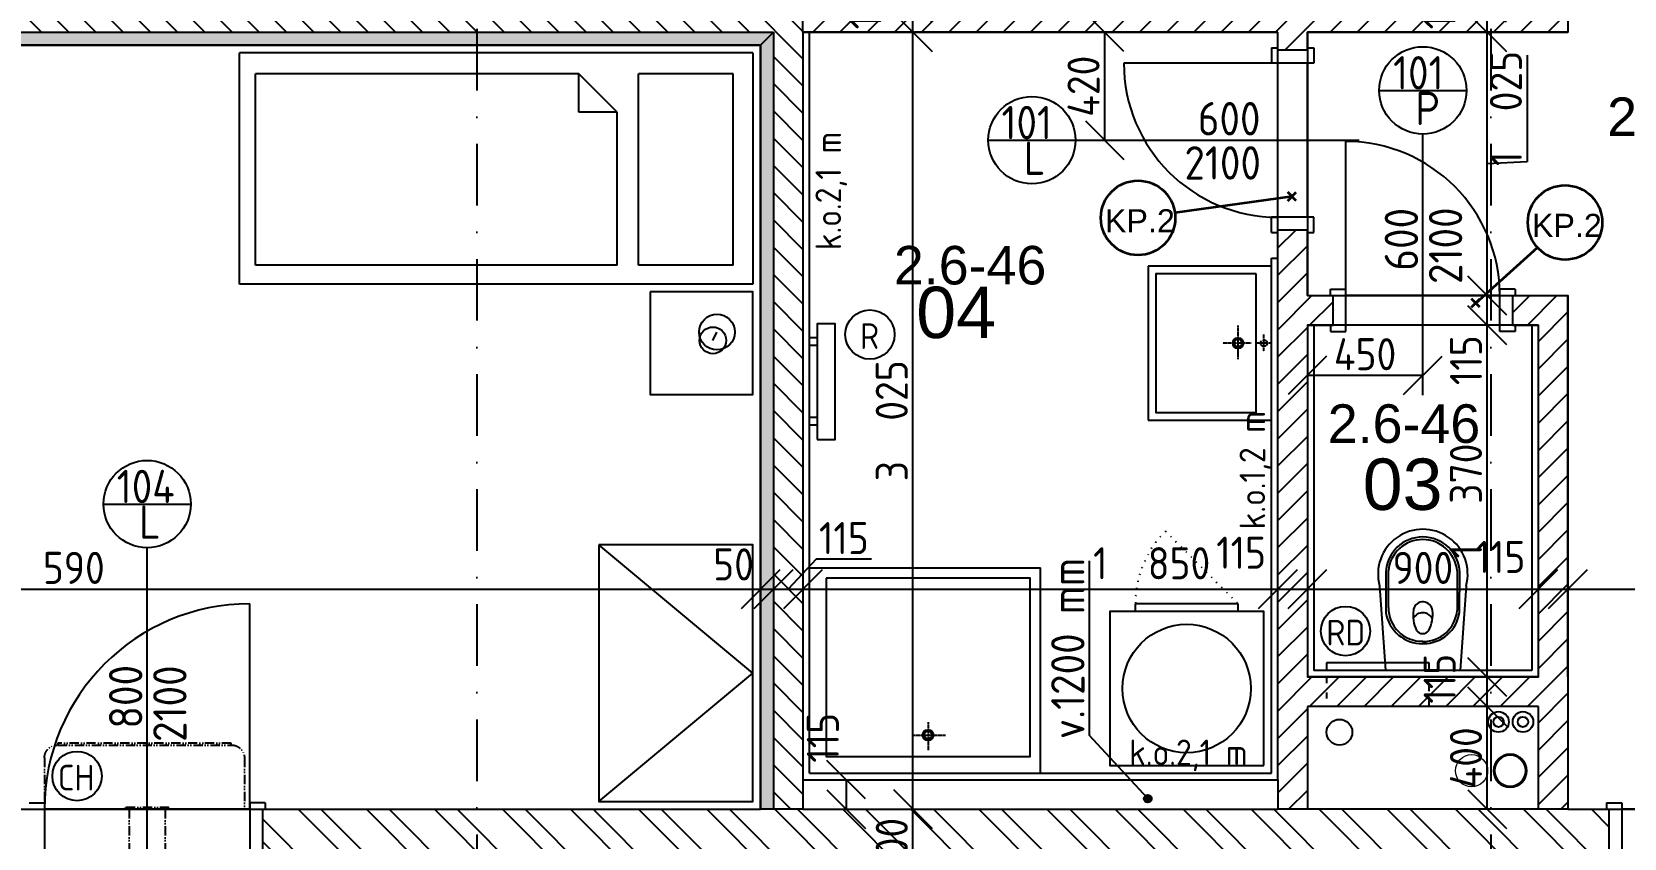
# Model space of a CAD drawing. Extents: x 4511820 to 5180432, y -1526536 to -944957.
# Drawn here: x 5030372 to 5036575, y -1238577 to -1235438 of the extents above; entities that cross this region are included whole.
import ezdxf

# ---------------------------------------------------------------- set-up
doc = ezdxf.new("R2010")
doc.units = 0
doc.header["$MEASUREMENT"] = 0
for name, pattern in [('ACAD_ISO03W100', [30, 12, -18]), ('ACAD_ISO07W100', [3.5, 0.5, -3]), ('ACAD_ISO12W100', [22, 12, -3, 0.5, -3, 0.5, -3]), ('BODKOCIARKOVANA_3', [5.6, 3, -1.3, 0, -1.3]), ('DASHED', [0.75, 0.5, -0.25])]:
    doc.linetypes.add(name, pattern=pattern)
doc.layers.get('0').update_dxf_attribs({"linetype": 'CONTINUOUS'})
doc.layers.get('Defpoints').update_dxf_attribs({"color": 61, "linetype": 'CONTINUOUS'})
for name, color, linetype in [('DVERE', 45, 'CONTINUOUS'), ('KÓTY', 4, 'CONTINUOUS'), ('MÚRY', 1, 'CONTINUOUS'), ('osi', 253, 'CONTINUOUS'), ('Plochy', 41, 'CONTINUOUS'), ('POPIS', 7, 'CONTINUOUS'), ('TENKÁ', 7, 'CONTINUOUS'), ('tzb', 153, 'CONTINUOUS'), ('Z-Kúrenie', 101, 'CONTINUOUS'), ('ZARIADENIE', 47, 'CONTINUOUS'), ('ZARIADENIE1', 145, 'CONTINUOUS'), ('ZARIADOVACIE', 144, 'CONTINUOUS'), ('ZZ-chladenie', 133, 'CONTINUOUS'), ('zz-vetr', 52, 'CONTINUOUS'), ('ŠRAFY', 82, 'CONTINUOUS')]:
    doc.layers.add(name, color=color, linetype=linetype)
for name, color, linetype, lineweight in [('preklady', 74, 'CONTINUOUS', 35), ('zz-kanal-daždová', 136, 'CONTINUOUS', 40), ('zz-kanal-splaskova', 37, 'CONTINUOUS', 18)]:
    doc.layers.add(name, color=color, linetype=linetype, lineweight=lineweight)
doc.styles.add('ARIAL', font='arial.ttf')
doc.styles.add('STYLE1', font='isocp.shx')
doc.dimstyles.new('STANDARD-50', dxfattribs={"dimtxt": 125, "dimasz": 150, "dimexe": 10, "dimexo": 200, "dimgap": 20, "dimtad": 1, "dimdsep": 46, "dimlunit": 6, "dimtxsty": 'STYLE1', "dimblk1": 'OBLIQUE', "dimblk2": 'OBLIQUE', "dimsah": 1, "dimcen": 2.5, "dimse1": 1, "dimse2": 1, "dimadec": 0, "dimazin": 0, "dimtfac": 1, "dimtmove": 1, "dimatfit": 3, "dimldrblk": 'OBLIQUE', "dimfxl": 1, "dimtolj": 1, "dimtzin": 0, "dimarcsym": 0})
pattern_1 = [(45, (515270.5, 214751.965), (-53.0330086, 53.0330086), [])]

# ---------------------------------------------------------------- blocks, each defined once
blk = doc.blocks.new('pračka')
at = {"layer": 'ZARIADENIE1', "color": 8, "linetype": 'ACAD_ISO07W100', "ltscale": 8}
blk.add_line((4536136.9, -1117296.3), (4536419.7, -1117579.2), dxfattribs=at)
at = {"layer": 'ZARIADENIE1', "color": 8}
for p, q in [((4536419.7, -1117579.2), (4536019.7, -1117579.2)), ((4536019.7, -1117609.2), (4536019.7, -1117579.2)), ((4536419.7, -1117609.2), (4536419.7, -1117579.2))]:
    blk.add_line(p, q, dxfattribs=at)
blk.add_lwpolyline([(4536519.7, -1118209.2), (4536519.7, -1117609.2), (4535919.7, -1117609.2), (4535919.7, -1118209.2)], close=True, dxfattribs=at)
blk.add_circle((4536219.7, -1117909.2), 250, dxfattribs=at)
at = {"layer": 'ZARIADENIE1', "color": 8, "linetype": 'ACAD_ISO07W100', "ltscale": 8}
blk.add_arc((4536419.7, -1117579.2), 400, 135, 180, dxfattribs=at)
blk = doc.blocks.new('JEDNOPOSTEL')
at = {"layer": 'ZARIADENIE', "ltscale": 0.25}
for p, q in [((4449069, -1322230.2), (4447069, -1322230.2)), ((4447069, -1323130.2), (4447069, -1322230.2)), ((4449069, -1322230.2), (4449069, -1323130.2)), ((4449069, -1323130.2), (4447069, -1323130.2)), ((4448913, -1323349.6), (4448929.1, -1323317.4))]:
    blk.add_line(p, q, dxfattribs=at)
at = {"layer": 'ZARIADENIE', "color": 76, "ltscale": 0.25}
for p, q in [((4448390.6, -1322311.3), (4447130.6, -1322311.3)), ((4447130.6, -1323056.9), (4447130.6, -1322311.3)), ((4448540.6, -1322461.3), (4448390.6, -1322311.3)), ((4448390.6, -1322461.3), (4448390.6, -1322311.3)), ((4448992.6, -1322311.3), (4448623.3, -1322311.3)), ((4448623.3, -1323056.9), (4448623.3, -1322311.3)), ((4448992.6, -1323056.9), (4448992.6, -1322311.3)), ((4448540.6, -1322461.3), (4448390.6, -1322461.3)), ((4448540.6, -1323056.9), (4448540.6, -1322461.3)), ((4448540.6, -1323056.9), (4447130.6, -1323056.9)), ((4448992.6, -1323056.9), (4448623.3, -1323056.9))]:
    blk.add_line(p, q, dxfattribs=at)
at = {"layer": 'ZARIADENIE'}
blk.add_lwpolyline([(4448669, -1323160.2), (4448669, -1323560.2), (4449069, -1323560.2), (4449069, -1323160.2)], close=True, dxfattribs=at)
at = {"layer": 'ZARIADENIE', "ltscale": 0.25}
for centre, radius in [((4448929.1, -1323317.4), 69.7), ((4448913, -1323349.6), 51.9)]:
    blk.add_circle(centre, radius, dxfattribs=at)
blk = doc.blocks.new('SKRINA')
at = {"layer": 'ZARIADENIE'}
for p, q in [((4449069, -1324645.2), (4448469, -1324145.2)), ((4448469, -1325145.2), (4449069, -1324645.2))]:
    blk.add_line(p, q, dxfattribs=at)
blk.add_lwpolyline([(4448469, -1324145.2), (4448469, -1325145.2), (4449069, -1325145.2), (4449069, -1324145.2)], close=True, dxfattribs=at)
blk = doc.blocks.new('_OBLIQUE')
at = {"color": 0, "linetype": 'ByBlock'}
blk.add_line((-0.5, -0.5), (0.5, 0.5), dxfattribs=at)
blk = doc.blocks.new('*D31352')
at = {"layer": 'Defpoints', "color": 0}
for p in [(5034476.5, -1238349.2), (5033544, -1238464.2), (5034476.5, -1238464.2)]:
    blk.add_point(p, dxfattribs=at)
at = {"layer": 'KÓTY', "color": 0, "lineweight": -2}
blk.add_line((5033544, -1238349.2), (5033544, -1238464.2), dxfattribs=at)
at = {"layer": 'KÓTY', "color": 0, "linetype": 'ByBlock', "lineweight": -2, "xscale": 150, "yscale": 150, "zscale": 150}
for p, rotation in [((5033544, -1238349.2), 90), ((5033544, -1238464.2), 270)]:
    blk.add_blockref('_OBLIQUE', p, dxfattribs=dict(at, rotation=rotation))
at = {"layer": 'KÓTY', "color": 0, "insert": (5033453.5, -1238186), "char_height": 125, "attachment_point": 5, "rotation": 90, "style": 'STYLE1'}
blk.add_mtext('\\A1;115', dxfattribs=at)
blk = doc.blocks.new('*D31357')
at = {"layer": 'Defpoints', "color": 0}
for p in [(5035581, -1238215.7), (5036516, -1238215.7), (5036516, -1239696.5)]:
    blk.add_point(p, dxfattribs=at)
at = {"layer": 'KÓTY', "color": 0, "lineweight": -2}
blk.add_line((5035581, -1239696.5), (5036516, -1239696.5), dxfattribs=at)
at = {"layer": 'KÓTY', "color": 0, "linetype": 'ByBlock', "lineweight": -2, "xscale": 150, "yscale": 150, "zscale": 150, "rotation": 180}
blk.add_blockref('_OBLIQUE', (5035581, -1239696.5), dxfattribs=at)
at = {"layer": 'KÓTY', "color": 0, "linetype": 'ByBlock', "lineweight": -2, "xscale": 150, "yscale": 150, "zscale": 150}
blk.add_blockref('_OBLIQUE', (5036516, -1239696.5), dxfattribs=at)
at = {"layer": 'KÓTY', "color": 0, "insert": (5036048.5, -1239614), "char_height": 125, "attachment_point": 5, "style": 'STYLE1'}
blk.add_mtext('\\A1;935', dxfattribs=at)
blk = doc.blocks.new('*D31358')
at = {"layer": 'Defpoints', "color": 0}
for p in [(5036516, -1238065.7), (5037416, -1238065.7), (5037416, -1239696.5)]:
    blk.add_point(p, dxfattribs=at)
at = {"layer": 'KÓTY', "color": 0, "lineweight": -2}
blk.add_line((5036516, -1239696.5), (5037416, -1239696.5), dxfattribs=at)
at = {"layer": 'KÓTY', "color": 0, "linetype": 'ByBlock', "lineweight": -2, "xscale": 150, "yscale": 150, "zscale": 150, "rotation": 180}
blk.add_blockref('_OBLIQUE', (5036516, -1239696.5), dxfattribs=at)
at = {"layer": 'KÓTY', "color": 0, "linetype": 'ByBlock', "lineweight": -2, "xscale": 150, "yscale": 150, "zscale": 150}
blk.add_blockref('_OBLIQUE', (5037416, -1239696.5), dxfattribs=at)
at = {"layer": 'KÓTY', "color": 0, "insert": (5036966, -1239614), "char_height": 125, "attachment_point": 5, "style": 'STYLE1'}
blk.add_mtext('\\A1;900', dxfattribs=at)
blk = doc.blocks.new('*D31368')
at = {"layer": 'Defpoints', "color": 0}
for p in [(5027621, -1237607), (5033211, -1237607), (5033211, -1237607)]:
    blk.add_point(p, dxfattribs=at)
at = {"layer": 'KÓTY', "color": 0, "lineweight": -2}
blk.add_line((5027621, -1237607), (5033211, -1237607), dxfattribs=at)
at = {"layer": 'KÓTY', "color": 0, "linetype": 'ByBlock', "lineweight": -2, "xscale": 150, "yscale": 150, "zscale": 150, "rotation": 180}
blk.add_blockref('_OBLIQUE', (5027621, -1237607), dxfattribs=at)
at = {"layer": 'KÓTY', "color": 0, "linetype": 'ByBlock', "lineweight": -2, "xscale": 150, "yscale": 150, "zscale": 150}
blk.add_blockref('_OBLIQUE', (5033211, -1237607), dxfattribs=at)
at = {"layer": 'KÓTY', "color": 0, "insert": (5030416, -1237524.5), "char_height": 125, "attachment_point": 5, "style": 'STYLE1'}
blk.add_mtext('\\A1;5ﾠ590', dxfattribs=at)
blk = doc.blocks.new('*D31369')
at = {"layer": 'Defpoints', "color": 0}
for p in [(5033261, -1237349.5), (5033211, -1237607), (5033261, -1237607)]:
    blk.add_point(p, dxfattribs=at)
at = {"layer": 'KÓTY', "color": 0, "lineweight": -2}
blk.add_line((5033211, -1237607), (5033261, -1237607), dxfattribs=at)
at = {"layer": 'KÓTY', "color": 0, "linetype": 'ByBlock', "lineweight": -2, "xscale": 150, "yscale": 150, "zscale": 150, "rotation": 180}
blk.add_blockref('_OBLIQUE', (5033211, -1237607), dxfattribs=at)
at = {"layer": 'KÓTY', "color": 0, "linetype": 'ByBlock', "lineweight": -2, "xscale": 150, "yscale": 150, "zscale": 150}
blk.add_blockref('_OBLIQUE', (5033261, -1237607), dxfattribs=at)
at = {"layer": 'KÓTY', "color": 0, "insert": (5033105.5, -1237511), "char_height": 125, "attachment_point": 5, "style": 'STYLE1'}
blk.add_mtext('\\A1;50', dxfattribs=at)
blk = doc.blocks.new('*D31370')
at = {"layer": 'Defpoints', "color": 0}
for p in [(5033261, -1237349.5), (5033376, -1237349.5), (5033376, -1237607)]:
    blk.add_point(p, dxfattribs=at)
at = {"layer": 'KÓTY', "color": 0, "lineweight": -2}
for p, q in [((5033428, -1237491), (5033318.5, -1237607)), ((5033643, -1237491), (5033428, -1237491)), ((5033261, -1237607), (5033376, -1237607))]:
    blk.add_line(p, q, dxfattribs=at)
at = {"layer": 'KÓTY', "color": 0, "linetype": 'ByBlock', "lineweight": -2, "xscale": 150, "yscale": 150, "zscale": 150, "rotation": 180}
blk.add_blockref('_OBLIQUE', (5033261, -1237607), dxfattribs=at)
at = {"layer": 'KÓTY', "color": 0, "linetype": 'ByBlock', "lineweight": -2, "xscale": 150, "yscale": 150, "zscale": 150}
blk.add_blockref('_OBLIQUE', (5033376, -1237607), dxfattribs=at)
at = {"layer": 'KÓTY', "color": 0, "insert": (5033535.5, -1237408.5), "char_height": 125, "attachment_point": 5, "style": 'STYLE1'}
blk.add_mtext('\\A1;115', dxfattribs=at)
blk = doc.blocks.new('*D31371')
at = {"layer": 'Defpoints', "color": 0}
for p in [(5033376, -1237349.5), (5035226, -1237401.7), (5035226, -1237607)]:
    blk.add_point(p, dxfattribs=at)
at = {"layer": 'KÓTY', "color": 0, "lineweight": -2}
blk.add_line((5033376, -1237607), (5035226, -1237607), dxfattribs=at)
at = {"layer": 'KÓTY', "color": 0, "linetype": 'ByBlock', "lineweight": -2, "xscale": 150, "yscale": 150, "zscale": 150, "rotation": 180}
blk.add_blockref('_OBLIQUE', (5033376, -1237607), dxfattribs=at)
at = {"layer": 'KÓTY', "color": 0, "linetype": 'ByBlock', "lineweight": -2, "xscale": 150, "yscale": 150, "zscale": 150}
blk.add_blockref('_OBLIQUE', (5035226, -1237607), dxfattribs=at)
at = {"layer": 'KÓTY', "color": 0, "insert": (5034734.5, -1237506.5), "char_height": 125, "attachment_point": 5, "style": 'STYLE1'}
blk.add_mtext('\\A1;1ﾠ850', dxfattribs=at)
blk = doc.blocks.new('*D31372')
at = {"layer": 'Defpoints', "color": 0}
for p in [(5035226, -1237401.7), (5035341, -1237401.7), (5035341, -1237607)]:
    blk.add_point(p, dxfattribs=at)
at = {"layer": 'KÓTY', "color": 0, "lineweight": -2}
blk.add_line((5035226, -1237607), (5035341, -1237607), dxfattribs=at)
at = {"layer": 'KÓTY', "color": 0, "linetype": 'ByBlock', "lineweight": -2, "xscale": 150, "yscale": 150, "zscale": 150, "rotation": 180}
blk.add_blockref('_OBLIQUE', (5035226, -1237607), dxfattribs=at)
at = {"layer": 'KÓTY', "color": 0, "linetype": 'ByBlock', "lineweight": -2, "xscale": 150, "yscale": 150, "zscale": 150}
blk.add_blockref('_OBLIQUE', (5035341, -1237607), dxfattribs=at)
at = {"layer": 'KÓTY', "color": 0, "insert": (5035083, -1237465.5), "char_height": 125, "attachment_point": 5, "style": 'STYLE1'}
blk.add_mtext('\\A1;115', dxfattribs=at)
blk = doc.blocks.new('*D31373')
at = {"layer": 'Defpoints', "color": 0}
for p in [(5035341, -1237401.7), (5036241, -1237607), (5036241, -1237949.2)]:
    blk.add_point(p, dxfattribs=at)
at = {"layer": 'KÓTY', "color": 0, "lineweight": -2}
blk.add_line((5035341, -1237607), (5036241, -1237607), dxfattribs=at)
at = {"layer": 'KÓTY', "color": 0, "linetype": 'ByBlock', "lineweight": -2, "xscale": 150, "yscale": 150, "zscale": 150, "rotation": 180}
blk.add_blockref('_OBLIQUE', (5035341, -1237607), dxfattribs=at)
at = {"layer": 'KÓTY', "color": 0, "linetype": 'ByBlock', "lineweight": -2, "xscale": 150, "yscale": 150, "zscale": 150}
blk.add_blockref('_OBLIQUE', (5036241, -1237607), dxfattribs=at)
at = {"layer": 'KÓTY', "color": 0, "insert": (5035791, -1237524.5), "char_height": 125, "attachment_point": 5, "style": 'STYLE1'}
blk.add_mtext('\\A1;900', dxfattribs=at)
blk = doc.blocks.new('*D31374')
at = {"layer": 'Defpoints', "color": 0}
for p in [(5036356, -1237607), (5036241, -1237949.2), (5036356, -1237949.2)]:
    blk.add_point(p, dxfattribs=at)
at = {"layer": 'KÓTY', "color": 0, "lineweight": -2}
blk.add_line((5036241, -1237607), (5036356, -1237607), dxfattribs=at)
at = {"layer": 'KÓTY', "color": 0, "linetype": 'ByBlock', "lineweight": -2, "xscale": 150, "yscale": 150, "zscale": 150, "rotation": 180}
blk.add_blockref('_OBLIQUE', (5036241, -1237607), dxfattribs=at)
at = {"layer": 'KÓTY', "color": 0, "linetype": 'ByBlock', "lineweight": -2, "xscale": 150, "yscale": 150, "zscale": 150}
blk.add_blockref('_OBLIQUE', (5036356, -1237607), dxfattribs=at)
at = {"layer": 'KÓTY', "color": 0, "insert": (5036093.5, -1237482), "char_height": 125, "attachment_point": 5, "style": 'STYLE1'}
blk.add_mtext('\\A1;115', dxfattribs=at)
blk = doc.blocks.new('*D31375')
at = {"layer": 'Defpoints', "color": 0}
for p in [(5037541, -1237607), (5036356, -1237949.2), (5037541, -1237949.2)]:
    blk.add_point(p, dxfattribs=at)
at = {"layer": 'KÓTY', "color": 0, "lineweight": -2}
blk.add_line((5036356, -1237607), (5037541, -1237607), dxfattribs=at)
at = {"layer": 'KÓTY', "color": 0, "linetype": 'ByBlock', "lineweight": -2, "xscale": 150, "yscale": 150, "zscale": 150, "rotation": 180}
blk.add_blockref('_OBLIQUE', (5036356, -1237607), dxfattribs=at)
at = {"layer": 'KÓTY', "color": 0, "linetype": 'ByBlock', "lineweight": -2, "xscale": 150, "yscale": 150, "zscale": 150}
blk.add_blockref('_OBLIQUE', (5037541, -1237607), dxfattribs=at)
at = {"layer": 'KÓTY', "color": 0, "insert": (5036948.5, -1237524.5), "char_height": 125, "attachment_point": 5, "style": 'STYLE1'}
blk.add_mtext('\\A1;1ﾠ185', dxfattribs=at)
blk = doc.blocks.new('*D31379')
at = {"layer": 'Defpoints', "color": 0}
for p in [(5033804.5, -1238464.2), (5033804.5, -1238464.2), (5033804.5, -1238764.2)]:
    blk.add_point(p, dxfattribs=at)
at = {"layer": 'KÓTY', "color": 0, "lineweight": -2}
blk.add_line((5033804.5, -1238764.2), (5033804.5, -1238464.2), dxfattribs=at)
at = {"layer": 'KÓTY', "color": 0, "linetype": 'ByBlock', "lineweight": -2, "xscale": 150, "yscale": 150, "zscale": 150}
for p, rotation in [((5033804.5, -1238464.2), 90), ((5033804.5, -1238764.2), 270)]:
    blk.add_blockref('_OBLIQUE', p, dxfattribs=dict(at, rotation=rotation))
at = {"layer": 'KÓTY', "color": 0, "insert": (5033722, -1238614.2), "char_height": 125, "attachment_point": 5, "rotation": 90, "style": 'STYLE1'}
blk.add_mtext('\\A1;300', dxfattribs=at)
blk = doc.blocks.new('*D31380')
at = {"layer": 'Defpoints', "color": 0}
for p in [(5033804.5, -1235439.2), (5033804.5, -1235439.2), (5033804.5, -1238464.2)]:
    blk.add_point(p, dxfattribs=at)
at = {"layer": 'KÓTY', "color": 0, "lineweight": -2}
blk.add_line((5033804.5, -1238464.2), (5033804.5, -1235439.2), dxfattribs=at)
at = {"layer": 'KÓTY', "color": 0, "linetype": 'ByBlock', "lineweight": -2, "xscale": 150, "yscale": 150, "zscale": 150}
for p, rotation in [((5033804.5, -1235439.2), 90), ((5033804.5, -1238464.2), 270)]:
    blk.add_blockref('_OBLIQUE', p, dxfattribs=dict(at, rotation=rotation))
at = {"layer": 'KÓTY', "color": 0, "insert": (5033722, -1236951.7), "char_height": 125, "attachment_point": 5, "rotation": 90, "style": 'STYLE1'}
blk.add_mtext('\\A1;3ﾠ025', dxfattribs=at)
blk = doc.blocks.new('*D31381')
at = {"layer": 'Defpoints', "color": 0}
for p in [(5033804.5, -1235324.2), (5033804.5, -1235324.2), (5033804.5, -1235439.2)]:
    blk.add_point(p, dxfattribs=at)
at = {"layer": 'KÓTY', "color": 0, "lineweight": -2}
blk.add_line((5033804.5, -1235439.2), (5033804.5, -1235324.2), dxfattribs=at)
at = {"layer": 'KÓTY', "color": 0, "linetype": 'ByBlock', "lineweight": -2, "xscale": 150, "yscale": 150, "zscale": 150}
for p, rotation in [((5033804.5, -1235324.2), 90), ((5033804.5, -1235439.2), 270)]:
    blk.add_blockref('_OBLIQUE', p, dxfattribs=dict(at, rotation=rotation))
at = {"layer": 'KÓTY', "color": 0, "insert": (5033619.5, -1235331), "char_height": 125, "attachment_point": 5, "rotation": 90, "style": 'STYLE1'}
blk.add_mtext('\\A1;115', dxfattribs=at)
blk = doc.blocks.new('*D31382')
at = {"layer": 'Defpoints', "color": 0}
for p in [(5034437.8, -1235439.2), (5034551.5, -1235439.2), (5034437.8, -1235859.2)]:
    blk.add_point(p, dxfattribs=at)
at = {"layer": 'KÓTY', "color": 0, "lineweight": -2}
blk.add_line((5034551.5, -1235859.2), (5034551.5, -1235439.2), dxfattribs=at)
at = {"layer": 'KÓTY', "color": 0, "linetype": 'ByBlock', "lineweight": -2, "xscale": 150, "yscale": 150, "zscale": 150}
for p, rotation in [((5034551.5, -1235439.2), 90), ((5034551.5, -1235859.2), 270)]:
    blk.add_blockref('_OBLIQUE', p, dxfattribs=dict(at, rotation=rotation))
at = {"layer": 'KÓTY', "color": 0, "insert": (5034469, -1235649.2), "char_height": 125, "attachment_point": 5, "rotation": 90, "style": 'STYLE1'}
blk.add_mtext('\\A1;420', dxfattribs=at)
blk = doc.blocks.new('*D31383')
at = {"layer": 'Defpoints', "color": 0}
for p in [(5036041.5, -1238064.2), (5036041.5, -1238064.2), (5036041.5, -1238464.2)]:
    blk.add_point(p, dxfattribs=at)
at = {"layer": 'KÓTY', "color": 0, "lineweight": -2}
blk.add_line((5036041.5, -1238464.2), (5036041.5, -1238064.2), dxfattribs=at)
at = {"layer": 'KÓTY', "color": 0, "linetype": 'ByBlock', "lineweight": -2, "xscale": 150, "yscale": 150, "zscale": 150}
for p, rotation in [((5036041.5, -1238064.2), 90), ((5036041.5, -1238464.2), 270)]:
    blk.add_blockref('_OBLIQUE', p, dxfattribs=dict(at, rotation=rotation))
at = {"layer": 'KÓTY', "color": 0, "insert": (5035959, -1238264.2), "char_height": 125, "attachment_point": 5, "rotation": 90, "style": 'STYLE1'}
blk.add_mtext('\\A1;400', dxfattribs=at)
blk = doc.blocks.new('*D31384')
at = {"layer": 'Defpoints', "color": 0}
for p in [(5036041.5, -1237949.2), (5036241, -1237949.2), (5036041.5, -1238064.2)]:
    blk.add_point(p, dxfattribs=at)
at = {"layer": 'KÓTY', "color": 0, "lineweight": -2}
blk.add_line((5036041.5, -1238064.2), (5036041.5, -1237949.2), dxfattribs=at)
at = {"layer": 'KÓTY', "color": 0, "linetype": 'ByBlock', "lineweight": -2, "xscale": 150, "yscale": 150, "zscale": 150}
for p, rotation in [((5036041.5, -1237949.2), 90), ((5036041.5, -1238064.2), 270)]:
    blk.add_blockref('_OBLIQUE', p, dxfattribs=dict(at, rotation=rotation))
at = {"layer": 'KÓTY', "color": 0, "insert": (5035856.5, -1237956), "char_height": 125, "attachment_point": 5, "rotation": 90, "style": 'STYLE1'}
blk.add_mtext('\\A1;115', dxfattribs=at)
blk = doc.blocks.new('*D31385')
at = {"layer": 'Defpoints', "color": 0}
for p in [(5036041.5, -1236579.2), (5036241, -1236579.2), (5036241, -1237949.2)]:
    blk.add_point(p, dxfattribs=at)
at = {"layer": 'KÓTY', "color": 0, "lineweight": -2}
blk.add_line((5036041.5, -1237949.2), (5036041.5, -1236579.2), dxfattribs=at)
at = {"layer": 'KÓTY', "color": 0, "linetype": 'ByBlock', "lineweight": -2, "xscale": 150, "yscale": 150, "zscale": 150}
for p, rotation in [((5036041.5, -1236579.2), 90), ((5036041.5, -1237949.2), 270)]:
    blk.add_blockref('_OBLIQUE', p, dxfattribs=dict(at, rotation=rotation))
at = {"layer": 'KÓTY', "color": 0, "insert": (5035959, -1237264.2), "char_height": 125, "attachment_point": 5, "rotation": 90, "style": 'STYLE1'}
blk.add_mtext('\\A1;1ﾠ370', dxfattribs=at)
blk = doc.blocks.new('*D31386')
at = {"layer": 'Defpoints', "color": 0}
for p in [(5036041.5, -1236464.2), (5036248.5, -1236464.2), (5036241, -1236579.2)]:
    blk.add_point(p, dxfattribs=at)
at = {"layer": 'KÓTY', "color": 0, "lineweight": -2}
blk.add_line((5036041.5, -1236579.2), (5036041.5, -1236464.2), dxfattribs=at)
at = {"layer": 'KÓTY', "color": 0, "linetype": 'ByBlock', "lineweight": -2, "xscale": 150, "yscale": 150, "zscale": 150}
for p, rotation in [((5036041.5, -1236464.2), 90), ((5036041.5, -1236579.2), 270)]:
    blk.add_blockref('_OBLIQUE', p, dxfattribs=dict(at, rotation=rotation))
at = {"layer": 'KÓTY', "color": 0, "insert": (5035959, -1236716), "char_height": 125, "attachment_point": 5, "rotation": 90, "style": 'STYLE1'}
blk.add_mtext('\\A1;115', dxfattribs=at)
blk = doc.blocks.new('*D31387')
at = {"layer": 'Defpoints', "color": 0}
for p in [(5036041.5, -1235439.2), (5036248.5, -1235439.2), (5036248.5, -1236464.2)]:
    blk.add_point(p, dxfattribs=at)
at = {"layer": 'KÓTY', "color": 0, "lineweight": -2}
for p, q in [((5036041.5, -1236464.2), (5036041.5, -1235439.2)), ((5036197, -1235528.2), (5036197, -1235943)), ((5036197, -1235943), (5036041.5, -1235951.7))]:
    blk.add_line(p, q, dxfattribs=at)
at = {"layer": 'KÓTY', "color": 0, "linetype": 'ByBlock', "lineweight": -2, "xscale": 150, "yscale": 150, "zscale": 150}
for p, rotation in [((5036041.5, -1235439.2), 90), ((5036041.5, -1236464.2), 270)]:
    blk.add_blockref('_OBLIQUE', p, dxfattribs=dict(at, rotation=rotation))
at = {"layer": 'KÓTY', "color": 0, "insert": (5036114.5, -1235735.6), "char_height": 125, "attachment_point": 5, "rotation": 90, "style": 'STYLE1'}
blk.add_mtext('\\A1;1ﾠ025', dxfattribs=at)
blk = doc.blocks.new('*D31388')
at = {"layer": 'Defpoints', "color": 0}
for p in [(5036041.5, -1235324.2), (5036356, -1235324.2), (5036248.5, -1235439.2)]:
    blk.add_point(p, dxfattribs=at)
at = {"layer": 'KÓTY', "color": 0, "lineweight": -2}
blk.add_line((5036041.5, -1235439.2), (5036041.5, -1235324.2), dxfattribs=at)
at = {"layer": 'KÓTY', "color": 0, "linetype": 'ByBlock', "lineweight": -2, "xscale": 150, "yscale": 150, "zscale": 150}
for p, rotation in [((5036041.5, -1235324.2), 90), ((5036041.5, -1235439.2), 270)]:
    blk.add_blockref('_OBLIQUE', p, dxfattribs=dict(at, rotation=rotation))
at = {"layer": 'KÓTY', "color": 0, "insert": (5035856.5, -1235331), "char_height": 125, "attachment_point": 5, "rotation": 90, "style": 'STYLE1'}
blk.add_mtext('\\A1;115', dxfattribs=at)
blk = doc.blocks.new('*D31402')
at = {"layer": 'Defpoints', "color": 0}
for p in [(5035341, -1236579.2), (5035791, -1236579.2), (5035341, -1236775)]:
    blk.add_point(p, dxfattribs=at)
at = {"layer": 'KÓTY', "color": 0, "lineweight": -2}
blk.add_line((5035791, -1236775), (5035341, -1236775), dxfattribs=at)
at = {"layer": 'KÓTY', "color": 0, "linetype": 'ByBlock', "lineweight": -2, "xscale": 150, "yscale": 150, "zscale": 150, "rotation": 180}
blk.add_blockref('_OBLIQUE', (5035341, -1236775), dxfattribs=at)
at = {"layer": 'KÓTY', "color": 0, "linetype": 'ByBlock', "lineweight": -2, "xscale": 150, "yscale": 150, "zscale": 150}
blk.add_blockref('_OBLIQUE', (5035791, -1236775), dxfattribs=at)
at = {"layer": 'KÓTY', "color": 0, "insert": (5035566, -1236692.5), "char_height": 125, "attachment_point": 5, "style": 'STYLE1'}
blk.add_mtext('\\A1;450', dxfattribs=at)
blk = doc.blocks.new('chlj3')
at = {"layer": 'ZZ-chladenie', "linetype": 'ACAD_ISO12W100', "ltscale": 3}
for p, q in [((5005195.8, -1151691.8), (5005395.8, -1151691.8)), ((5005195.8, -1152470.8), (5005395.8, -1152470.8))]:
    blk.add_line(p, q, dxfattribs=at)
blk.add_lwpolyline([(5005145.8, -1152419.2), (5005138.4, -1152419.2), (5005138.4, -1151744.5), (5005145.8, -1151744.5)], close=True, dxfattribs=at)
for centre, start, end in [((5005195.8, -1151741.8), 90, 180), ((5005195.8, -1152420.8), 180, 270)]:
    blk.add_arc(centre, 50, start, end, dxfattribs=at)

msp = doc.modelspace()

# ---------------------------------------------------------------- hatches: boundary and pattern name
at = {"layer": 'KÓTY'}
h = msp.add_hatch(color=256, dxfattribs=at)
h.dxf.hatch_style = 1
h.paths.add_polyline_path([(5034734.5, -1238422.918, -0.65381715), (5034709.326, -1238433.94, -1.52947961)])
at = {"layer": 'ŠRAFY', "ltscale": 0.25}
h = msp.add_hatch(dxfattribs=at)
h.set_pattern_fill('ANSI31', color=256, scale=600, angle=90, style=0)
h.set_pattern_definition([(135, (-2976355.03, 109742.89), (-53.0330086, -53.0330086), [])])
h.paths.add_polyline_path([(5033376, -1235324.226), (5028856, -1235324.226), (5028856, -1235439.226), (5033261, -1235439.226), (5033261, -1238464.226), (5033376, -1238464.226), (5033376, -1238349.226), (5033376, -1235439.226)])
h = msp.add_hatch(dxfattribs=at)
h.set_pattern_fill('ANSI31', color=256, scale=600, style=0)
h.set_pattern_definition(pattern_1)
h.paths.add_polyline_path([(5035226, -1235439.226), (5035226, -1235499.226), (5035226, -1235509.226), (5035341, -1235509.226), (5035341, -1235499.226), (5035341, -1235439.226), (5036356, -1235439.226), (5036356, -1235324.226), (5035641, -1235324.226), (5033376, -1235324.226), (5033376, -1235439.226), (5033401, -1235439.226)])
at = {"layer": 'ŠRAFY'}
h = msp.add_hatch(dxfattribs=at)
h.set_pattern_fill('DOTS', color=256, scale=250)
h.set_pattern_definition([(0, (0, -89070.035), (7.8125, 15.625), [0, -15.625])])
h.paths.add_polyline_path([(5033211, -1235489.226), (5033261, -1235439.226), (5028856, -1235439.226), (5027621, -1235439.226), (5027621, -1235489.226)])
h = msp.add_hatch(dxfattribs=at)
h.set_pattern_fill('DOTS', color=256, scale=250, angle=90)
h.set_pattern_definition([(90, (-71441.844, -112920.035), (-15.625, 7.8125), [0, -15.625])])
h.paths.add_polyline_path([(5033211, -1238464.226), (5033261, -1238464.226), (5033261, -1235439.226), (5033211, -1235489.226)])
at = {"layer": 'ŠRAFY', "ltscale": 0.25}
h = msp.add_hatch(dxfattribs=at)
h.set_pattern_fill('ANSI31', color=256, scale=600, style=0)
h.set_pattern_definition(pattern_1)
h.paths.add_polyline_path([(5036356, -1237949.226), (5036356, -1236464.226), (5036151, -1236464.226), (5036141, -1236464.226), (5036141, -1236579.226), (5036151, -1236579.226), (5036216, -1236579.226), (5036241, -1236579.226), (5036241, -1237949.226), (5035341, -1237949.226), (5035341, -1236579.226), (5035366, -1236579.226), (5035431, -1236579.226), (5035441, -1236579.226), (5035441, -1236464.226), (5035431, -1236464.226), (5035341, -1236464.226), (5035341, -1236219.226), (5035341, -1236209.226), (5035226, -1236209.226), (5035226, -1236219.226), (5035226, -1236319.226), (5035226, -1236454.226), (5035226, -1238349.226), (5035226, -1238464.226), (5035341, -1238464.226), (5035341, -1238064.226), (5036241, -1238064.226), (5036241, -1238464.226), (5036356, -1238464.226)])
at = {"layer": 'ŠRAFY'}
h = msp.add_hatch(dxfattribs=at)
h.set_pattern_fill('ANSI32', color=256, scale=500, angle=90)
h.set_pattern_definition([(135, (515810.9, -44587.94), (-132.5825215, -132.5825215), []), (135, (515810.9, -44499.55), (-132.5825215, -132.5825215), [])])
h.paths.add_polyline_path([(5035341, -1238464.226), (5035226, -1238464.226), (5033376, -1238464.226), (5033211, -1238464.226), (5031271, -1238464.226), (5031271, -1238764.226), (5031971, -1238764.226), (5032111, -1238764.226), (5033011, -1238764.226), (5033126, -1238764.226), (5035416, -1238764.226), (5035581, -1238764.226), (5036516, -1238764.226), (5036516, -1238464.226), (5036356, -1238464.226), (5036241, -1238464.226)])

# ---------------------------------------------------------------- linework, layer by layer
at = {"layer": 'DVERE', "ltscale": 0.25}
for p, q in [((5035201, -1235499.226), (5035201, -1235559.226)), ((5035201, -1235499.226), (5035226, -1235499.226)), ((5035341, -1235499.226), (5035366, -1235499.226)), ((5035366, -1235499.226), (5035366, -1235559.226)), ((5035226, -1235559.226), (5034626, -1235559.226)), ((5035366, -1235559.226), (5035201, -1235559.226)), ((5035226, -1236159.226), (5035226, -1235559.226)), ((5035341, -1236159.226), (5035341, -1235559.226)), ((5035621, -1235665.398), (5035961, -1235665.398)), ((5035791, -1236852.554), (5035791, -1235835.398)), ((5034097.844, -1235859.226), (5034437.844, -1235859.226)), ((5034437.844, -1235859.226), (5035542.5, -1235859.226)), ((5035491, -1236464.226), (5035491, -1235864.226)), ((5035201, -1236219.226), (5035201, -1236159.226)), ((5035366, -1236159.226), (5035201, -1236159.226)), ((5035366, -1236219.226), (5035366, -1236159.226)), ((5035201, -1236219.226), (5035226, -1236219.226)), ((5035341, -1236219.226), (5035366, -1236219.226)), ((5035431, -1236439.226), (5035491, -1236439.226)), ((5035431, -1236464.226), (5035431, -1236439.226)), ((5035491, -1236604.226), (5035491, -1236439.226)), ((5036151, -1236439.226), (5036091, -1236439.226)), ((5036091, -1236604.226), (5036091, -1236439.226)), ((5036151, -1236439.226), (5036151, -1236464.226)), ((5036091, -1236464.226), (5035491, -1236464.226)), ((5035431, -1236579.226), (5035431, -1236604.226)), ((5036091, -1236579.226), (5035491, -1236579.226)), ((5036151, -1236579.226), (5036151, -1236604.226)), ((5035431, -1236604.226), (5035491, -1236604.226)), ((5036151, -1236604.226), (5036091, -1236604.226)), ((5030651, -1237276.07), (5030991, -1237276.07)), ((5030821, -1238848.726), (5030821, -1237446.07)), ((5031221, -1238464.226), (5031221, -1237664.226)), ((5030361, -1238439.226), (5030421, -1238439.226)), ((5030421, -1238439.226), (5030421, -1238789.226)), ((5031281, -1238439.226), (5031221, -1238439.226)), ((5031221, -1238439.226), (5031221, -1238789.226)), ((5031281, -1238439.226), (5031281, -1238464.226)), ((5036506, -1238439.226), (5036566, -1238439.226)), ((5036506, -1238439.226), (5036506, -1238464.226)), ((5036506, -1238439.226), (5036506, -1238464.226)), ((5036566, -1238439.226), (5036566, -1238789.226)), ((5031221, -1238464.226), (5030421, -1238464.226)), ((5037366, -1238464.226), (5036566, -1238464.226))]:
    msp.add_line(p, q, dxfattribs=at)
for centre in [(5035791, -1235665.398), (5034267.844, -1235859.226), (5030821, -1237276.07)]:
    msp.add_circle(centre, 170, dxfattribs=at)
for centre, radius, start, end in [((5035226, -1235559.226), 600, 180, 270), ((5035491, -1236464.226), 600, 0, 90), ((5031221, -1238464.226), 800, 90, 180)]:
    msp.add_arc(centre, radius, start, end, dxfattribs=at)
at = {"layer": 'KÓTY'}
for p, q in [((5033261, -1235439.226), (5033211, -1235489.226)), ((5034491.5, -1237496.418), (5034491.5, -1238175.918)), ((5034719.5, -1238422.918), (5034491.5, -1238175.918))]:
    msp.add_line(p, q, dxfattribs=at)
msp.add_circle((5034719.5, -1238422.918), 15, dxfattribs=at)
at = {"layer": 'MÚRY'}
for p, q in [((5036356, -1235324.226), (5036356, -1235439.226)), ((5033376, -1235439.226), (5033376, -1238349.226)), ((5033376, -1235439.226), (5035226, -1235439.226)), ((5035341, -1235439.226), (5036356, -1235439.226)), ((5027621, -1235489.226), (5033211, -1235489.226)), ((5033211, -1235489.226), (5033211, -1238464.226)), ((5035226, -1236454.226), (5035226, -1236209.226)), ((5035341, -1236464.226), (5035341, -1236209.226)), ((5035226, -1238349.226), (5035226, -1236454.226)), ((5036241, -1237949.226), (5036241, -1236579.226)), ((5036241, -1238464.226), (5036241, -1238064.226)), ((5033376, -1238349.226), (5035226, -1238349.226)), ((5031271, -1238464.226), (5033211, -1238464.226)), ((5036356, -1238464.226), (5036516, -1238464.226)), ((5036516, -1238464.226), (5036516, -1238764.226))]:
    msp.add_line(p, q, dxfattribs=at)
at = {"layer": 'MÚRY', "ltscale": 0.25}
for p, q in [((5035226, -1235509.226), (5035226, -1235439.226)), ((5035341, -1235509.226), (5035341, -1235439.226)), ((5035341, -1235509.226), (5035226, -1235509.226)), ((5035341, -1236209.226), (5035226, -1236209.226)), ((5035341, -1236464.226), (5035441, -1236464.226)), ((5035441, -1236579.226), (5035441, -1236464.226)), ((5036141, -1236464.226), (5036356, -1236464.226)), ((5036141, -1236579.226), (5036141, -1236464.226)), ((5036356, -1237949.226), (5036356, -1236464.226)), ((5035341, -1236579.226), (5035341, -1237949.226)), ((5035341, -1236579.226), (5035441, -1236579.226)), ((5036141, -1236579.226), (5036241, -1236579.226)), ((5036241, -1237949.226), (5035341, -1237949.226)), ((5036356, -1237949.226), (5036356, -1238464.226)), ((5035341, -1238064.226), (5035341, -1238464.226)), ((5036241, -1238064.226), (5035341, -1238064.226)), ((5031271, -1238464.226), (5031271, -1238764.226)), ((5036241, -1238464.226), (5035341, -1238464.226))]:
    msp.add_line(p, q, dxfattribs=at)
at = {"layer": 'osi', "linetype": 'BODKOCIARKOVANA_3', "ltscale": 80}
for p, q in [((5032106, -1223327.035), (5032106, -1260844.226)), ((5036056, -1223327.035), (5036056, -1260844.226))]:
    msp.add_line(p, q, dxfattribs=at)
at = {"layer": 'Plochy'}
for points in [[(5037541, -1234344.226), (5035731, -1234344.226), (5035731, -1235324.226), (5036356, -1235324.226), (5036356, -1235439.226), (5035341, -1235439.226), (5035341, -1236464.226), (5036356, -1236464.226), (5036356, -1238464.226), (5037541, -1238464.226)], [(5035226, -1235439.226), (5033376, -1235439.226), (5033376, -1238349.226), (5035226, -1238349.226)], [(5033211, -1235489.226), (5027621, -1235489.226), (5027621, -1238464.226), (5033211, -1238464.226)], [(5036241, -1236579.226), (5035341, -1236579.226), (5035341, -1237949.226), (5036241, -1237949.226)]]:
    msp.add_lwpolyline(points, close=True, dxfattribs=at)
at = {"layer": 'preklady'}
for p, q in [((5035281.383, -1236078.918), (5034825.138, -1236141.898)), ((5035264.765, -1236095.534), (5035297.999, -1236062.3)), ((5035298, -1236095.535), (5035264.766, -1236062.301)), ((5035996.882, -1236493.417), (5036237.282, -1236276.792)), ((5035980.265, -1236510.034), (5036013.499, -1236476.8)), ((5036013.5, -1236510.035), (5035980.266, -1236476.801))]:
    msp.add_line(p, q, dxfattribs=at)
at = {"layer": 'preklady', "ltscale": 0.25}
for centre in [(5034681.5, -1236161.726), (5036345, -1236179.726)]:
    msp.add_circle(centre, 145, dxfattribs=at)
at = {"layer": 'TENKÁ'}
for p, q in [((5033376, -1235439.226), (5033376, -1235324.226)), ((5033376, -1238349.226), (5033376, -1238464.226)), ((5035226, -1238349.226), (5035226, -1238464.226)), ((5033376, -1238464.226), (5033211, -1238464.226)), ((5033376, -1238464.226), (5035226, -1238464.226)), ((5035341, -1238464.226), (5035226, -1238464.226)), ((5036356, -1238464.226), (5036241, -1238464.226))]:
    msp.add_line(p, q, dxfattribs=at)
at = {"layer": 'TENKÁ', "ltscale": 0.25}
for p, q in [((5028856, -1235439.226), (5033261, -1235439.226)), ((5033261, -1235439.226), (5033261, -1238464.226)), ((5033401, -1238324.226), (5033401, -1235439.226)), ((5035201, -1238324.226), (5035201, -1236319.226)), ((5035201, -1236319.226), (5035226, -1236319.226)), ((5035366, -1236579.226), (5035366, -1237924.226)), ((5036216, -1236579.226), (5036216, -1237924.226)), ((5036216, -1237924.226), (5035366, -1237924.226)), ((5033401, -1238324.226), (5035201, -1238324.226))]:
    msp.add_line(p, q, dxfattribs=at)
at = {"layer": 'tzb'}
for p, q in [((5035816, -1237894.226), (5035416, -1237894.226)), ((5035416, -1237894.226), (5035416, -1237924.226)), ((5035816, -1237924.226), (5035816, -1237894.226))]:
    msp.add_line(p, q, dxfattribs=at)
at = {"layer": 'tzb', "linetype": 'ACAD_ISO03W100', "ltscale": 2}
for p, q in [((5035416, -1237949.226), (5035416, -1238064.226)), ((5035816, -1238064.226), (5035816, -1237949.226))]:
    msp.add_line(p, q, dxfattribs=at)
at = {"layer": 'tzb'}
msp.add_circle((5035489.656, -1237770.341), 96, dxfattribs=at)
at = {"layer": 'Z-Kúrenie', "linetype": 'Continuous'}
for p, q in [((5033431, -1236629.226), (5033401, -1236629.226)), ((5033431, -1236659.226), (5033401, -1236659.226)), ((5033431, -1236939.226), (5033401, -1236939.226)), ((5033431, -1236969.226), (5033401, -1236969.226))]:
    msp.add_line(p, q, dxfattribs=at)
msp.add_lwpolyline([(5033431, -1237024.226), (5033501, -1237024.226), (5033501, -1236574.226), (5033431, -1236574.226)], close=True, dxfattribs=at)
msp.add_circle((5033637.011, -1236615.881), 96, dxfattribs=at)
at = {"layer": 'Z-Kúrenie'}
for centre, radius in [((5036086, -1238124.226), 40), ((5036086, -1238124.226), 20), ((5036181, -1238124.226), 40), ((5036181, -1238124.226), 20)]:
    msp.add_circle(centre, radius, dxfattribs=at)
at = {"layer": 'ZARIADOVACIE', "ltscale": 0.25}
for p, q in [((5035201, -1236349.226), (5034721, -1236349.226)), ((5034721, -1236349.226), (5034721, -1236949.226)), ((5034721, -1236949.226), (5035201, -1236949.226))]:
    msp.add_line(p, q, dxfattribs=at)
at = {"layer": 'ZARIADOVACIE', "linetype": 'DASHED'}
for p, q in [((5035071.229, -1236712.215), (5035071.229, -1236580.761)), ((5035121.893, -1236649.226), (5035012.348, -1236649.226)), ((5035196.299, -1236649.226), (5035144.265, -1236649.226)), ((5035171.652, -1236682.09), (5035171.652, -1236616.363)), ((5033863.5, -1238124.681), (5033863.5, -1238234.226)), ((5033800.512, -1238175.346), (5033931.965, -1238175.346))]:
    msp.add_line(p, q, dxfattribs=at)
at = {"layer": 'ZARIADOVACIE', "linetype": 'Continuous'}
for p, q in [((5033401, -1237524.226), (5034301, -1237524.226)), ((5034301, -1238324.226), (5034301, -1237524.226)), ((5035754.436, -1237685.228), (5035754.274, -1237688.938)), ((5035792.699, -1237819.346), (5035789.882, -1237819.91)), ((5035791, -1237811.258), (5035790.104, -1237810.436))]:
    msp.add_line(p, q, dxfattribs=at)
at = {"layer": 'ZARIADOVACIE'}
for p, q in [((5035646.782, -1237541.937), (5035646.782, -1237699.345)), ((5035656.637, -1237678.584), (5035656.637, -1237535.763)), ((5035924.647, -1237535.763), (5035924.647, -1237690.423)), ((5035933.545, -1237697.092), (5035934.671, -1237541.937)), ((5035622.187, -1237594.227), (5035645.263, -1237924.226)), ((5035959.813, -1237594.228), (5035936.737, -1237924.226))]:
    msp.add_line(p, q, dxfattribs=at)
at = {"layer": 'ZARIADOVACIE', "ltscale": 0.25}
msp.add_lwpolyline([(5035141, -1236379.226), (5034751, -1236379.226), (5034751, -1236919.226), (5035141, -1236919.226)], close=True, dxfattribs=at)
msp.add_lwpolyline([(5035141, -1236379.226), (5034751, -1236379.226), (5034751, -1236919.226), (5035141, -1236919.226)], close=True, dxfattribs=at)
at = {"layer": 'ZARIADOVACIE', "linetype": 'Continuous'}
msp.add_lwpolyline([(5033466, -1237564.226), (5033466, -1238259.226), (5034261, -1238259.226), (5034261, -1237564.226)], close=True, dxfattribs=at)
for centre, radius in [((5035070.962, -1236649.499), 20.877), ((5035071.229, -1236649.226), 14.781), ((5033863.227, -1238175.613), 20.877), ((5033863.5, -1238175.346), 14.781)]:
    msp.add_circle(centre, radius, dxfattribs=at)
at = {"layer": 'ZARIADOVACIE', "linetype": 'DASHED'}
msp.add_circle((5035171.652, -1236649.54), 12.931, dxfattribs=at)
at = {"layer": 'ZARIADOVACIE', "linetype": 'Continuous'}
for centre, radius, start, end in [((5035791, -1237548.994), 174.768, 344.9999029, 194.9998341), ((5035790.727, -1237548.311), 144.085, 2.5354705, 177.4645295), ((5035790.642, -1237548.87), 134.645, 5.5866142, 174.4133858), ((5035789.563, -1237675.082), 144.828, 189.6441859, 270.1259062), ((5035788.52, -1237678.563), 131.883, 180.0091294, 270.6882213), ((5035891.113, -1237708.318), 138.205, 171.9392214, 205.5220225), ((5035790.432, -1237740.629), 41.261, 23.5909563, 153.232972), ((5035791, -1237694.914), 37.825, 6.7256824, 165.1638014), ((5035791.931, -1237677.961), 133.3, 269.6000934, 354.6354224), ((5035794.052, -1237678.646), 140.707, 269.4490066, 352.4670375), ((5035695.226, -1237706.309), 134.275, 332.5913512, 6.7683499), ((5035790.504, -1237750.518), 29.701, 215.7337945, 323.6559635)]:
    msp.add_arc(centre, radius, start, end, dxfattribs=at)
at = {"layer": 'ZZ-chladenie'}
msp.add_circle((5030547.874, -1238334.995), 96, dxfattribs=at)
at = {"layer": 'zz-kanal-daždová'}
msp.add_circle((5036131, -1238314.226), 62.5, dxfattribs=at)
at = {"layer": 'zz-kanal-splaskova'}
msp.add_circle((5035981, -1238314.226), 62.5, dxfattribs=at)
at = {"layer": 'zz-vetr', "linetype": 'ACAD_ISO12W100', "lineweight": -2, "ltscale": 3}
for p, q in [((5030751, -1238464.226), (5030751, -1238764.226)), ((5030891, -1238464.226), (5030891, -1238764.226))]:
    msp.add_line(p, q, dxfattribs=at)
msp.add_lwpolyline([(5030906, -1238464.226), (5030906, -1238457.226), (5030736, -1238457.226), (5030736, -1238464.226)], close=True, dxfattribs=at)
at = {"layer": 'zz-vetr'}
msp.add_circle((5035466, -1238164.226), 50, dxfattribs=at)

# ---------------------------------------------------------------- block references
at = {"layer": 'TENKÁ'}
msp.add_blockref('pračka', (498651.253, -120085.035), dxfattribs=at)
at = {"layer": 'ZARIADENIE', "color": 2}
for name in ['JEDNOPOSTEL', 'SKRINA']:
    msp.add_blockref(name, (584112, 86710.965), dxfattribs=at)
at = {"layer": 'ZZ-chladenie', "xscale": -1, "rotation": 89.99999999999993}
msp.add_blockref('chlj3', (3878729.23, 3766931.595), dxfattribs=at)

# ---------------------------------------------------------------- texts
at = {"layer": 'DVERE', "style": 'STYLE1'}
for s, p in [('101', (5035674.97, -1235661.898)), ('P', (5035761.97, -1235800.535)), ('101', (5034149.314, -1235855.726)), ('L', (5034236.314, -1235994.363)), ('104', (5030702.47, -1237272.57)), ('L', (5030789.47, -1237411.207))]:
    msp.add_text(s, height=130, dxfattribs=at).set_placement(p)
at = {"layer": 'POPIS', "lineweight": 40, "ltscale": 0.25, "style": 'ARIAL'}
for s, height, p in [('2.6-46', 150, (5036509.027, -1235843.003)), ('2.6-46', 150, (5033730.145, -1236421.03)), ('04', 200, (5033817.311, -1236629.805)), ('2.6-46', 150, (5035420.527, -1237037.729)), ('03', 200, (5035556.811, -1237298.805))]:
    msp.add_text(s, height=height, dxfattribs=at).set_placement(p)
at = {"layer": 'preklady', "linetype": 'Continuous', "lineweight": 20, "style": 'ARIAL'}
for p in [(5034552.236, -1236217.983), (5036215.736, -1236235.983)]:
    msp.add_text('KP.2', height=90, dxfattribs=at).set_placement(p)
at = {"layer": 'TENKÁ', "linetype": 'Continuous', "style": 'STYLE1'}
for s, height, p in [('600', 130, (5034913.929, -1235840.643)), ('2100', 130, (5034862.155, -1236012.75)), ('k.o.2,1 m', 100, (5034646.951, -1238292.857))]:
    msp.add_text(s, height=height, dxfattribs=at).set_placement(p)
for s, height, p in [('k.o.2,1 m', 100, (5033524.668, -1236287.447)), ('600', 130, (5035772.417, -1236367.469)), ('2100', 130, (5035944.524, -1236419.243)), ('k.o.1,2 m', 100, (5035176.958, -1237374.555)), ('v.1200 mm', 130, (5034472.917, -1238191.662)), ('800', 130, (5030802.417, -1238150.505)), ('2100', 130, (5030974.524, -1238202.279))]:
    msp.add_text(s, height=height, rotation=90, dxfattribs=at).set_placement(p)
at = {"layer": 'tzb', "style": 'STYLE1'}
msp.add_text('RD', height=100, dxfattribs=at).set_placement((5035415.029, -1237826.54))
at = {"layer": 'Z-Kúrenie', "linetype": 'Continuous', "style": 'STYLE1'}
msp.add_text('R', height=100, dxfattribs=at).set_placement((5033598.383, -1236672.08))
at = {"layer": 'ZZ-chladenie', "style": 'STYLE1'}
msp.add_text('CH', height=100, dxfattribs=at).set_placement((5030473.246, -1238391.194))

# ---------------------------------------------------------------- dimensions: what is measured, and where the dimension line sits
at = {"layer": 'KÓTY'}
for base, p1, p2, picture, middle in [((5033804.5, -1235324.226), (5033804.5, -1235439.226), (5033804.5, -1235324.226), '*D31381', (5033619.5, -1235330.976)), ((5036041.5, -1235324.226), (5036248.5, -1235439.226), (5036356, -1235324.226), '*D31388', (5035856.5, -1235330.976)), ((5033804.5, -1235439.226), (5033804.5, -1238464.226), (5033804.5, -1235439.226), '*D31380', (5033721.957, -1236951.726)), ((5034551.5, -1235439.226), (5034437.844, -1235859.226), (5034437.844, -1235439.226), '*D31382', (5034469, -1235649.226)), ((5036041.5, -1236579.226), (5036241, -1237949.226), (5036241, -1236579.226), '*D31385', (5035958.957, -1237264.226)), ((5036041.5, -1237949.226), (5036041.5, -1238064.226), (5036241, -1237949.226), '*D31384', (5035856.5, -1237955.976)), ((5036041.5, -1238064.226), (5036041.5, -1238464.226), (5036041.5, -1238064.226), '*D31383', (5035959, -1238264.226)), ((5033804.5, -1238464.226), (5033804.5, -1238764.226), (5033804.5, -1238464.226), '*D31379', (5033722, -1238614.226))]:
    dim = msp.add_linear_dim(base=base, p1=p1, p2=p2, angle=90, dimstyle='STANDARD-50', dxfattribs=at)
    dim.commit()
    dim.dimension.update_dxf_attribs({"geometry": picture, "text_midpoint": middle})
for base, p1, p2, picture, middle in [((5036041.5, -1235439.226), (5036248.5, -1236464.226), (5036248.5, -1235439.226), '*D31387', (5036197, -1235923.035)), ((5036041.5, -1236464.226), (5036241, -1236579.226), (5036248.5, -1236464.226), '*D31386', (5036041.5, -1236716.035)), ((5033544, -1238464.226), (5034476.5, -1238349.226), (5034476.5, -1238464.226), '*D31352', (5033536, -1238186.035))]:
    dim = msp.add_linear_dim(base=base, p1=p1, p2=p2, angle=90, dimstyle='STANDARD-50', dxfattribs=at)
    dim.commit()
    dim.dimension.update_dxf_attribs({"geometry": picture, "text_midpoint": middle, "dimtype": 160})
for base, p1, p2, picture, middle in [((5035341, -1236775.035), (5035791, -1236579.226), (5035341, -1236579.226), '*D31402', (5035566, -1236692.535)), ((5033211, -1237607.035), (5027621, -1237607.035), (5033211, -1237607.035), '*D31368', (5030416, -1237524.492)), ((5036241, -1237607.035), (5035341, -1237401.726), (5036241, -1237949.226), '*D31373', (5035791, -1237524.535)), ((5037541, -1237607.035), (5036356, -1237949.226), (5037541, -1237949.226), '*D31375', (5036948.5, -1237524.492)), ((5037416, -1239696.535), (5036516, -1238065.726), (5037416, -1238065.726), '*D31358', (5036966, -1239614.035)), ((5036516, -1239696.535), (5035581, -1238215.726), (5036516, -1238215.726), '*D31357', (5036048.5, -1239614.035))]:
    dim = msp.add_linear_dim(base=base, p1=p1, p2=p2, dimstyle='STANDARD-50', dxfattribs=at)
    dim.commit()
    dim.dimension.update_dxf_attribs({"geometry": picture, "text_midpoint": middle})
for base, p1, p2, picture, middle in [((5033376, -1237607.035), (5033261, -1237349.535), (5033376, -1237349.535), '*D31370', (5033448, -1237491.035)), ((5033261, -1237607.035), (5033211, -1237607.035), (5033261, -1237349.535), '*D31369', (5033105.5, -1237593.535)), ((5035226, -1237607.035), (5033376, -1237349.535), (5035226, -1237401.726), '*D31371', (5034734.5, -1237589.035)), ((5035341, -1237607.035), (5035226, -1237401.726), (5035341, -1237401.726), '*D31372', (5035083, -1237548.035)), ((5036356, -1237607.035), (5036241, -1237949.226), (5036356, -1237949.226), '*D31374', (5036093.5, -1237564.535))]:
    dim = msp.add_linear_dim(base=base, p1=p1, p2=p2, dimstyle='STANDARD-50', dxfattribs=at)
    dim.commit()
    dim.dimension.update_dxf_attribs({"geometry": picture, "text_midpoint": middle, "dimtype": 160})

doc.saveas('drawing.dxf')
